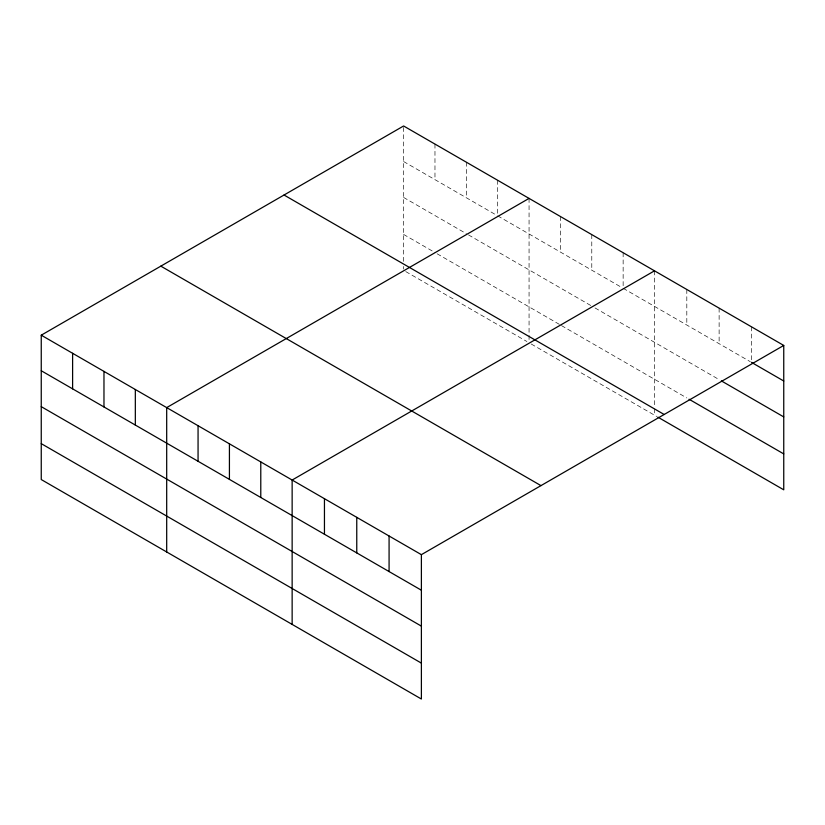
<?xml version="1.0" encoding="UTF-8"?>
<svg xmlns="http://www.w3.org/2000/svg" width="825" height="825" viewBox="0 0 825 825"><rect width="100%" height="100%" fill="white"/><g stroke="black" fill="none" stroke-linecap="round" stroke-linejoin="round"><path stroke-width="0.62" stroke-dasharray="4.12 3.09" d="M403.611 261.37L403.611 125.977M403.611 161.535L496.619 215.232M497.692 215.861L622.06 287.657M623.143 288.286L750.327 361.711M403.611 197.443L466.331 233.661M468.497 234.908L590.7 305.456M595.021 307.952L719.122 379.603M403.611 234.434L434.971 252.543M437.137 253.791L560.423 324.968M561.495 325.597L686.812 397.939M405.776 271.59L526.897 341.519M531.217 344.015L656.731 416.481M751.441 326.793L751.441 361.082M719.122 308.137L719.122 343.695M686.812 289.482L686.812 325.04M654.503 270.827L654.503 407.498M654.503 408.777L654.503 415.192M623.143 252.718L623.143 287.007M591.783 234.62L591.783 270.177M560.423 216.511L560.423 252.068M529.062 198.402L529.062 340.199M497.692 180.293L497.692 214.583M466.331 162.195L466.331 197.752M434.971 144.086L434.971 179.644M403.611 266.496L403.611 269.063"/><path stroke-width="1.24" d="M41.25 335.187L421.389 554.658L421.389 699.023L41.25 479.552L41.25 335.187L403.611 125.977L783.75 345.448L783.75 489.813L657.845 417.12M529.062 198.402L166.691 407.612L166.691 551.977M654.503 270.827L292.143 480.037L292.143 624.401M421.389 554.658L783.75 345.448M751.441 362.35L783.75 381.006M721.359 380.892L783.75 416.914M689.04 399.228L783.75 453.905M284.037 195.02L664.166 414.49M160.834 266.145L540.963 485.616M41.25 370.745L421.389 590.215M41.25 406.653L421.389 626.123M41.25 443.644L421.389 663.114M389.08 536.002L389.08 571.56M356.761 517.347L356.761 552.905M324.452 498.692L324.452 534.249M260.782 461.928L260.782 497.485M229.422 443.819L229.422 479.387M198.062 425.721L198.062 461.278M135.331 389.503L135.331 425.061M103.971 371.394L103.971 406.962M72.61 353.296L72.61 388.853"/></g></svg>
